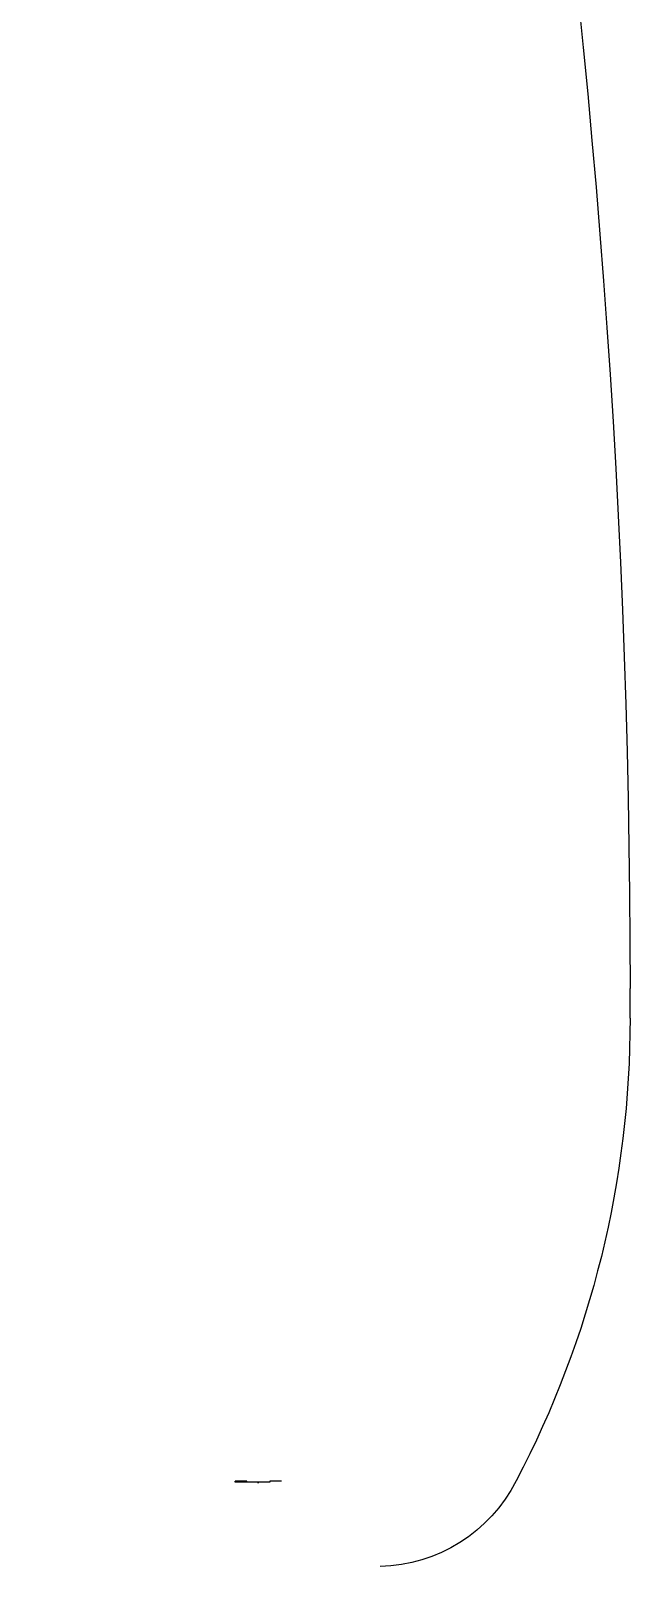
# Model space of a CAD drawing. Header units: millimetres. Extents: x 2698011 to 2856548, y 1019778 to 1210064.
# Drawn here: x 2781352.41 to 2781357.59, y 1123963.33 to 1123976.61 of the extents above; entities that cross this region are included whole.
import ezdxf

# ---------------------------------------------------------------- set-up
doc = ezdxf.new("R2010")
doc.units = ezdxf.units.MM
doc.layers.add('Bloques borde', color=9, linetype='Continuous')
doc.layers.add('Y_ CAJAS', color=9, linetype='Continuous')

# ---------------------------------------------------------------- blocks, each defined once
blk = doc.blocks.new('CO ALURA_  2500 tras 1120 CE ESQ - Inc')
at = {"layer": 'Bloques borde', "linetype": 'Continuous'}
for p, q in [((0.5345991842966386, -0.0007416697507949), (0.5345982995735598, -0.0007399999999933)), ((0.5345991842966386, -0.0007416697507949), (0.5345982995735598, -0.0007399999999933)), ((0.5355829399183847, -0.0047416697507998), (0.5355829399183847, -0.0049999999999955)), ((0.5355829399183847, -0.0047416697507998), (0.5355829399183847, -0.0049999999999955))]:
    blk.add_line(p, q, dxfattribs=at)
for points in [[(0.5325699369485335, -0.0007390805341743, 0), (0.5325699369485335, -0.0007390805341743, 0), (0.5325699369485335, -0.0007390805341743, 0), (0.5325699369485335, -0.0007390805341743, 0), (0.5324699369485302, -0.0007390805341743, 0), (0.5324699369485302, -0.0007390805341743, 0), (0.5324699369485302, -0.0007390805341743, 0), (0.5324699369485302, -0.0007390805341743, 0), (0.5324699369485302, -0.0007390805341743, 0), (0.5324699369485302, -0.0007390805341743, 0), (0.5324699369485302, -0.0007390805341743, 0), (0.5324699369485302, -0.0007290805341711, 0), (0.5324699369485302, -0.0007290805341711, 0), (0.5324699369485302, -0.0007290805341711, 0), (0.5324699369485302, -0.0007290805341711, 0), (0.5324699369485302, -0.0007290805341711, 0), (0.5324699369485302, -0.0007290805341711, 0), (0.5324699369485302, -0.0007290805341711, 0), (0.5324699369485302, -0.0007290805341711, 0), (0.5324699369485302, -0.0007290805341711, 0), (0.5324699369485302, -0.0007290805341711, 0), (0.5324699369485302, -0.0007290805341711, 0), (0.5324699369485302, -0.0007290805341711, 0), (0.5324699369485302, -0.0007290805341711, 0), (0.5324699369485302, -0.0007290805341711, 0), (0.5324699369485302, -0.0007290805341711, 0), (0.5324699369485302, -0.0007290805341711, 0), (0.5324699369485302, -0.0007290805341711, 0), (0.5324699369485302, -0.0007290805341711, 0), (0.5324699369485302, -0.0007290805341711, 0), (0.5324699369485302, -0.0007290805341711, 0), (0.5324699369485302, -0.0007290805341711, 0), (0.5324699369485302, -0.0007290805341711, 0), (0.5324699369485302, -0.0007290805341711, 0), (0.5324699369485302, -0.0007290805341711, 0), (0.5324699369485302, -0.0007290805341711, 0), (0.5324699369485302, -0.0007290805341711, 0), (0.5324699369485302, -0.0007290805341711, 0), (0.5324699369485302, -0.0007290805341711, 0), (0.5324699369485302, -0.0007290805341711, 0), (0.5324699369485302, -0.0007290805341711, 0), (0.5324699369485302, -0.0007290805341711, 0), (0.5324699369485302, -0.0007290805341711, 0), (0.5323699369485269, -0.0007290805341711, 0), (0.5323699369485269, -0.0007290805341711, 0), (0.5323699369485269, -0.0007290805341711, 0), (0.5323699369485269, -0.0007290805341711, 0), (0.5323699369485269, -0.0007290805341711, 0), (0.5323699369485269, -0.0007290805341711, 0), (0.5323699369485269, -0.0007290805341711, 0), (0.5323699369485269, -0.0007290805341711, 0), (0.5323699369485269, -0.0007290805341711, 0), (0.5323699369485269, -0.0007290805341711, 0), (0.5323699369485269, -0.0007290805341711, 0), (0.5323699369485269, -0.0007290805341711, 0), (0.5323699369485269, -0.0007290805341711, 0), (0.5323699369485269, -0.0007290805341711, 0), (0.5323699369485269, -0.0007290805341711, 0), (0.5323699369485269, -0.0007290805341711, 0), (0.5323699369485269, -0.0007290805341711, 0), (0.5323699369485269, -0.0007190805341679, 0), (0.5323699369485269, -0.0007190805341679, 0), (0.5323699369485269, -0.0007190805341679, 0), (0.5323699369485269, -0.0007190805341679, 0), (0.5323699369485269, -0.0007190805341679, 0), (0.5323699369485269, -0.0007190805341679, 0), (0.5323699369485269, -0.0007190805341679, 0), (0.5323699369485269, -0.0007190805341679, 0), (0.5323699369485269, -0.0007190805341679, 0), (0.5323699369485269, -0.0007290805341711, 0), (0.5323699369485269, -0.0007290805341711, 0), (0.5323699369485269, -0.0007290805341711, 0), (0.5323699369485269, -0.0007290805341711, 0), (0.5323699369485269, -0.0007290805341711, 0), (0.5323699369485269, -0.0007290805341711, 0), (0.5323699369485269, -0.0007290805341711, 0), (0.5322699369485236, -0.0007290805341711, 0), (0.5322699369485236, -0.0007290805341711, 0), (0.5322699369485236, -0.0007290805341711, 0), (0.5322699369485236, -0.0007290805341711, 0), (0.5322699369485236, -0.0007290805341711, 0), (0.5322699369485236, -0.0007290805341711, 0), (0.5322699369485236, -0.0007290805341711, 0), (0.5322699369485236, -0.0007290805341711, 0), (0.5322699369485236, -0.0007290805341711, 0), (0.5322699369485236, -0.0007290805341711, 0), (0.5322699369485236, -0.0007290805341711, 0), (0.5322699369485236, -0.0007290805341711, 0), (0.5322699369485236, -0.0007290805341711, 0), (0.5322699369485236, -0.0007290805341711, 0), (0.5322699369485236, -0.0007290805341711, 0), (0.5322699369485236, -0.0007290805341711, 0), (0.5322699369485236, -0.0007290805341711, 0), (0.5322699369485236, -0.0007290805341711, 0), (0.5322699369485236, -0.0007290805341711, 0), (0.5322699369485236, -0.0007290805341711, 0), (0.5322699369485236, -0.0007290805341711, 0), (0.5322699369485236, -0.0007290805341711, 0), (0.5322699369485236, -0.0007290805341711, 0), (0.5322699369485236, -0.0007290805341711, 0), (0.5322699369485236, -0.0007290805341711, 0), (0.5322699369485236, -0.0007290805341711, 0), (0.5322699369485236, -0.0007290805341711, 0), (0.5322699369485236, -0.0007290805341711, 0), (0.5322699369485236, -0.0007290805341711, 0), (0.5322699369485236, -0.0007290805341711, 0), (0.5321699369485487, -0.0007290805341711, 0), (0.5321699369485487, -0.0007290805341711, 0), (0.5321699369485487, -0.0007290805341711, 0), (0.5321699369485487, -0.0007290805341711, 0), (0.5321699369485487, -0.0007290805341711, 0), (0.5321699369485487, -0.0007290805341711, 0), (0.5321699369485487, -0.0007290805341711, 0), (0.5321699369485487, -0.0007290805341711, 0), (0.5321699369485487, -0.0007290805341711, 0), (0.5321699369485487, -0.0007290805341711, 0), (0.5321699369485487, -0.0007290805341711, 0), (0.5321699369485487, -0.0007290805341711, 0), (0.5321699369485487, -0.0007390805341743, 0), (0.5321699369485487, -0.0007390805341743, 0), (0.5321699369485487, -0.0007390805341743, 0), (0.5321699369485487, -0.0007390805341743, 0), (0.5321699369485487, -0.0007390805341743, 0), (0.5321699369485487, -0.0007390805341743, 0), (0.5321699369485487, -0.0007390805341743, 0), (0.5321699369485487, -0.0007390805341743, 0), (0.5321699369485487, -0.0007390805341743, 0), (0.5321699369485487, -0.0007390805341743, 0), (0.5321699369485487, -0.0007390805341743, 0)], [(0.5325699369485335, -0.0007390805341743, 0), (0.5325699369485335, -0.0007390805341743, 0), (0.5325699369485335, -0.0007390805341743, 0), (0.5325699369485335, -0.0007390805341743, 0), (0.5324699369485302, -0.0007390805341743, 0), (0.5324699369485302, -0.0007390805341743, 0), (0.5324699369485302, -0.0007390805341743, 0), (0.5324699369485302, -0.0007390805341743, 0), (0.5324699369485302, -0.0007390805341743, 0), (0.5324699369485302, -0.0007390805341743, 0), (0.5324699369485302, -0.0007390805341743, 0), (0.5324699369485302, -0.0007290805341711, 0), (0.5324699369485302, -0.0007290805341711, 0), (0.5324699369485302, -0.0007290805341711, 0), (0.5324699369485302, -0.0007290805341711, 0), (0.5324699369485302, -0.0007290805341711, 0), (0.5324699369485302, -0.0007290805341711, 0), (0.5324699369485302, -0.0007290805341711, 0), (0.5324699369485302, -0.0007290805341711, 0), (0.5324699369485302, -0.0007290805341711, 0), (0.5324699369485302, -0.0007290805341711, 0), (0.5324699369485302, -0.0007290805341711, 0), (0.5324699369485302, -0.0007290805341711, 0), (0.5324699369485302, -0.0007290805341711, 0), (0.5324699369485302, -0.0007290805341711, 0), (0.5324699369485302, -0.0007290805341711, 0), (0.5324699369485302, -0.0007290805341711, 0), (0.5324699369485302, -0.0007290805341711, 0), (0.5324699369485302, -0.0007290805341711, 0), (0.5324699369485302, -0.0007290805341711, 0), (0.5324699369485302, -0.0007290805341711, 0), (0.5324699369485302, -0.0007290805341711, 0), (0.5324699369485302, -0.0007290805341711, 0), (0.5324699369485302, -0.0007290805341711, 0), (0.5324699369485302, -0.0007290805341711, 0), (0.5324699369485302, -0.0007290805341711, 0), (0.5324699369485302, -0.0007290805341711, 0), (0.5324699369485302, -0.0007290805341711, 0), (0.5324699369485302, -0.0007290805341711, 0), (0.5324699369485302, -0.0007290805341711, 0), (0.5324699369485302, -0.0007290805341711, 0), (0.5324699369485302, -0.0007290805341711, 0), (0.5324699369485302, -0.0007290805341711, 0), (0.5323699369485269, -0.0007290805341711, 0), (0.5323699369485269, -0.0007290805341711, 0), (0.5323699369485269, -0.0007290805341711, 0), (0.5323699369485269, -0.0007290805341711, 0), (0.5323699369485269, -0.0007290805341711, 0), (0.5323699369485269, -0.0007290805341711, 0), (0.5323699369485269, -0.0007290805341711, 0), (0.5323699369485269, -0.0007290805341711, 0), (0.5323699369485269, -0.0007290805341711, 0), (0.5323699369485269, -0.0007290805341711, 0), (0.5323699369485269, -0.0007290805341711, 0), (0.5323699369485269, -0.0007290805341711, 0), (0.5323699369485269, -0.0007290805341711, 0), (0.5323699369485269, -0.0007290805341711, 0), (0.5323699369485269, -0.0007290805341711, 0), (0.5323699369485269, -0.0007290805341711, 0), (0.5323699369485269, -0.0007290805341711, 0), (0.5323699369485269, -0.0007190805341679, 0), (0.5323699369485269, -0.0007190805341679, 0), (0.5323699369485269, -0.0007190805341679, 0), (0.5323699369485269, -0.0007190805341679, 0), (0.5323699369485269, -0.0007190805341679, 0), (0.5323699369485269, -0.0007190805341679, 0), (0.5323699369485269, -0.0007190805341679, 0), (0.5323699369485269, -0.0007190805341679, 0), (0.5323699369485269, -0.0007190805341679, 0), (0.5323699369485269, -0.0007290805341711, 0), (0.5323699369485269, -0.0007290805341711, 0), (0.5323699369485269, -0.0007290805341711, 0), (0.5323699369485269, -0.0007290805341711, 0), (0.5323699369485269, -0.0007290805341711, 0), (0.5323699369485269, -0.0007290805341711, 0), (0.5323699369485269, -0.0007290805341711, 0), (0.5322699369485236, -0.0007290805341711, 0), (0.5322699369485236, -0.0007290805341711, 0), (0.5322699369485236, -0.0007290805341711, 0), (0.5322699369485236, -0.0007290805341711, 0), (0.5322699369485236, -0.0007290805341711, 0), (0.5322699369485236, -0.0007290805341711, 0), (0.5322699369485236, -0.0007290805341711, 0), (0.5322699369485236, -0.0007290805341711, 0), (0.5322699369485236, -0.0007290805341711, 0), (0.5322699369485236, -0.0007290805341711, 0), (0.5322699369485236, -0.0007290805341711, 0), (0.5322699369485236, -0.0007290805341711, 0), (0.5322699369485236, -0.0007290805341711, 0), (0.5322699369485236, -0.0007290805341711, 0), (0.5322699369485236, -0.0007290805341711, 0), (0.5322699369485236, -0.0007290805341711, 0), (0.5322699369485236, -0.0007290805341711, 0), (0.5322699369485236, -0.0007290805341711, 0), (0.5322699369485236, -0.0007290805341711, 0), (0.5322699369485236, -0.0007290805341711, 0), (0.5322699369485236, -0.0007290805341711, 0), (0.5322699369485236, -0.0007290805341711, 0), (0.5322699369485236, -0.0007290805341711, 0), (0.5322699369485236, -0.0007290805341711, 0), (0.5322699369485236, -0.0007290805341711, 0), (0.5322699369485236, -0.0007290805341711, 0), (0.5322699369485236, -0.0007290805341711, 0), (0.5322699369485236, -0.0007290805341711, 0), (0.5322699369485236, -0.0007290805341711, 0), (0.5322699369485236, -0.0007290805341711, 0), (0.5321699369485487, -0.0007290805341711, 0), (0.5321699369485487, -0.0007290805341711, 0), (0.5321699369485487, -0.0007290805341711, 0), (0.5321699369485487, -0.0007290805341711, 0), (0.5321699369485487, -0.0007290805341711, 0), (0.5321699369485487, -0.0007290805341711, 0), (0.5321699369485487, -0.0007290805341711, 0), (0.5321699369485487, -0.0007290805341711, 0), (0.5321699369485487, -0.0007290805341711, 0), (0.5321699369485487, -0.0007290805341711, 0), (0.5321699369485487, -0.0007290805341711, 0), (0.5321699369485487, -0.0007290805341711, 0), (0.5321699369485487, -0.0007390805341743, 0), (0.5321699369485487, -0.0007390805341743, 0), (0.5321699369485487, -0.0007390805341743, 0), (0.5321699369485487, -0.0007390805341743, 0), (0.5321699369485487, -0.0007390805341743, 0), (0.5321699369485487, -0.0007390805341743, 0), (0.5321699369485487, -0.0007390805341743, 0), (0.5321699369485487, -0.0007390805341743, 0), (0.5321699369485487, -0.0007390805341743, 0), (0.5321699369485487, -0.0007390805341743, 0), (0.5321699369485487, -0.0007390805341743, 0)], [(0.5325699369485335, -0.0007390805341743, 0), (0.5325699369485335, -0.0007390805341743, 0), (0.5325699369485335, -0.0007390805341743, 0), (0.5325699369485335, -0.0007390805341743, 0), (0.5324699369485302, -0.0007390805341743, 0), (0.5324699369485302, -0.0007390805341743, 0), (0.5324699369485302, -0.0007390805341743, 0), (0.5324699369485302, -0.0007390805341743, 0), (0.5324699369485302, -0.0007390805341743, 0), (0.5324699369485302, -0.0007390805341743, 0), (0.5324699369485302, -0.0007390805341743, 0), (0.5324699369485302, -0.0007390805341743, 0), (0.5324699369485302, -0.0007390805341743, 0), (0.5324699369485302, -0.0007390805341743, 0), (0.5324699369485302, -0.0007390805341743, 0), (0.5324699369485302, -0.0007390805341743, 0), (0.5324699369485302, -0.0007390805341743, 0), (0.5324699369485302, -0.0007390805341743, 0), (0.5324699369485302, -0.0007390805341743, 0), (0.5324699369485302, -0.0007390805341743, 0), (0.5324699369485302, -0.0007390805341743, 0), (0.5324699369485302, -0.0007390805341743, 0), (0.5324699369485302, -0.0007390805341743, 0), (0.5324699369485302, -0.0007390805341743, 0), (0.5324699369485302, -0.0007290805341711, 0), (0.5324699369485302, -0.0007290805341711, 0), (0.5324699369485302, -0.0007290805341711, 0), (0.5324699369485302, -0.0007290805341711, 0), (0.5324699369485302, -0.0007290805341711, 0), (0.5324699369485302, -0.0007290805341711, 0), (0.5324699369485302, -0.0007290805341711, 0), (0.5324699369485302, -0.0007290805341711, 0), (0.5324699369485302, -0.0007290805341711, 0), (0.5324699369485302, -0.0007290805341711, 0), (0.5324699369485302, -0.0007290805341711, 0), (0.5324699369485302, -0.0007290805341711, 0), (0.5324699369485302, -0.0007290805341711, 0), (0.5324699369485302, -0.0007290805341711, 0), (0.5324699369485302, -0.0007290805341711, 0), (0.5324699369485302, -0.0007290805341711, 0), (0.5324699369485302, -0.0007290805341711, 0), (0.5324699369485302, -0.0007290805341711, 0), (0.5324699369485302, -0.0007290805341711, 0), (0.5324699369485302, -0.0007290805341711, 0), (0.5323699369485269, -0.0007290805341711, 0), (0.5323699369485269, -0.0007290805341711, 0), (0.5323699369485269, -0.0007290805341711, 0), (0.5323699369485269, -0.0007290805341711, 0), (0.5323699369485269, -0.0007290805341711, 0), (0.5323699369485269, -0.0007290805341711, 0), (0.5323699369485269, -0.0007290805341711, 0), (0.5323699369485269, -0.0007290805341711, 0), (0.5323699369485269, -0.0007290805341711, 0), (0.5323699369485269, -0.0007290805341711, 0), (0.5323699369485269, -0.0007290805341711, 0), (0.5323699369485269, -0.0007290805341711, 0), (0.5323699369485269, -0.0007290805341711, 0), (0.5323699369485269, -0.0007290805341711, 0), (0.5323699369485269, -0.0007290805341711, 0), (0.5323699369485269, -0.0007290805341711, 0), (0.5323699369485269, -0.0007290805341711, 0), (0.5323699369485269, -0.0007290805341711, 0), (0.5323699369485269, -0.0007290805341711, 0), (0.5323699369485269, -0.0007290805341711, 0), (0.5323699369485269, -0.0007290805341711, 0), (0.5323699369485269, -0.0007290805341711, 0), (0.5323699369485269, -0.0007290805341711, 0), (0.5323699369485269, -0.0007290805341711, 0), (0.5323699369485269, -0.0007290805341711, 0), (0.5323699369485269, -0.0007290805341711, 0), (0.5323699369485269, -0.0007290805341711, 0), (0.5323699369485269, -0.0007290805341711, 0), (0.5323699369485269, -0.0007290805341711, 0), (0.5323699369485269, -0.0007290805341711, 0), (0.5323699369485269, -0.0007290805341711, 0), (0.5323699369485269, -0.0007290805341711, 0), (0.5323699369485269, -0.0007290805341711, 0), (0.5322699369485236, -0.0007290805341711, 0), (0.5322699369485236, -0.0007290805341711, 0), (0.5322699369485236, -0.0007290805341711, 0), (0.5322699369485236, -0.0007290805341711, 0), (0.5322699369485236, -0.0007290805341711, 0), (0.5322699369485236, -0.0007290805341711, 0), (0.5322699369485236, -0.0007290805341711, 0), (0.5322699369485236, -0.0007290805341711, 0), (0.5322699369485236, -0.0007290805341711, 0), (0.5322699369485236, -0.0007290805341711, 0), (0.5322699369485236, -0.0007290805341711, 0), (0.5322699369485236, -0.0007290805341711, 0), (0.5322699369485236, -0.0007290805341711, 0), (0.5322699369485236, -0.0007290805341711, 0), (0.5322699369485236, -0.0007290805341711, 0), (0.5322699369485236, -0.0007290805341711, 0), (0.5322699369485236, -0.0007290805341711, 0), (0.5322699369485236, -0.0007290805341711, 0), (0.5322699369485236, -0.0007290805341711, 0), (0.5322699369485236, -0.0007290805341711, 0), (0.5322699369485236, -0.0007290805341711, 0), (0.5322699369485236, -0.0007290805341711, 0), (0.5322699369485236, -0.0007290805341711, 0), (0.5322699369485236, -0.0007290805341711, 0), (0.5322699369485236, -0.0007290805341711, 0), (0.5322699369485236, -0.0007290805341711, 0), (0.5322699369485236, -0.0007290805341711, 0), (0.5322699369485236, -0.0007290805341711, 0), (0.5322699369485236, -0.0007390805341743, 0), (0.5322699369485236, -0.0007390805341743, 0), (0.5321699369485487, -0.0007390805341743, 0), (0.5321699369485487, -0.0007390805341743, 0), (0.5321699369485487, -0.0007390805341743, 0), (0.5321699369485487, -0.0007390805341743, 0), (0.5321699369485487, -0.0007390805341743, 0), (0.5321699369485487, -0.0007390805341743, 0), (0.5321699369485487, -0.0007390805341743, 0), (0.5321699369485487, -0.0007390805341743, 0), (0.5321699369485487, -0.0007390805341743, 0), (0.5321699369485487, -0.0007390805341743, 0), (0.5321699369485487, -0.0007390805341743, 0), (0.5321699369485487, -0.0007390805341743, 0), (0.5321699369485487, -0.0007390805341743, 0), (0.5321699369485487, -0.0007390805341743, 0), (0.5321699369485487, -0.0007390805341743, 0), (0.5321699369485487, -0.0007390805341743, 0), (0.5321699369485487, -0.0007390805341743, 0), (0.5321699369485487, -0.0007390805341743, 0), (0.5321699369485487, -0.0007390805341743, 0), (0.5321699369485487, -0.0007390805341743, 0), (0.5321699369485487, -0.0007390805341743, 0), (0.5321699369485487, -0.0007390805341743, 0)], [(0.5325699369485335, -0.0007390805341743, 0), (0.5325699369485335, -0.0007390805341743, 0), (0.5325699369485335, -0.0007390805341743, 0), (0.5325699369485335, -0.0007390805341743, 0), (0.5324699369485302, -0.0007390805341743, 0), (0.5324699369485302, -0.0007390805341743, 0), (0.5324699369485302, -0.0007390805341743, 0), (0.5324699369485302, -0.0007390805341743, 0), (0.5324699369485302, -0.0007390805341743, 0), (0.5324699369485302, -0.0007390805341743, 0), (0.5324699369485302, -0.0007390805341743, 0), (0.5324699369485302, -0.0007390805341743, 0), (0.5324699369485302, -0.0007390805341743, 0), (0.5324699369485302, -0.0007390805341743, 0), (0.5324699369485302, -0.0007390805341743, 0), (0.5324699369485302, -0.0007390805341743, 0), (0.5324699369485302, -0.0007390805341743, 0), (0.5324699369485302, -0.0007390805341743, 0), (0.5324699369485302, -0.0007390805341743, 0), (0.5324699369485302, -0.0007390805341743, 0), (0.5324699369485302, -0.0007390805341743, 0), (0.5324699369485302, -0.0007390805341743, 0), (0.5324699369485302, -0.0007390805341743, 0), (0.5324699369485302, -0.0007390805341743, 0), (0.5324699369485302, -0.0007290805341711, 0), (0.5324699369485302, -0.0007290805341711, 0), (0.5324699369485302, -0.0007290805341711, 0), (0.5324699369485302, -0.0007290805341711, 0), (0.5324699369485302, -0.0007290805341711, 0), (0.5324699369485302, -0.0007290805341711, 0), (0.5324699369485302, -0.0007290805341711, 0), (0.5324699369485302, -0.0007290805341711, 0), (0.5324699369485302, -0.0007290805341711, 0), (0.5324699369485302, -0.0007290805341711, 0), (0.5324699369485302, -0.0007290805341711, 0), (0.5324699369485302, -0.0007290805341711, 0), (0.5324699369485302, -0.0007290805341711, 0), (0.5324699369485302, -0.0007290805341711, 0), (0.5324699369485302, -0.0007290805341711, 0), (0.5324699369485302, -0.0007290805341711, 0), (0.5324699369485302, -0.0007290805341711, 0), (0.5324699369485302, -0.0007290805341711, 0), (0.5324699369485302, -0.0007290805341711, 0), (0.5324699369485302, -0.0007290805341711, 0), (0.5323699369485269, -0.0007290805341711, 0), (0.5323699369485269, -0.0007290805341711, 0), (0.5323699369485269, -0.0007290805341711, 0), (0.5323699369485269, -0.0007290805341711, 0), (0.5323699369485269, -0.0007290805341711, 0), (0.5323699369485269, -0.0007290805341711, 0), (0.5323699369485269, -0.0007290805341711, 0), (0.5323699369485269, -0.0007290805341711, 0), (0.5323699369485269, -0.0007290805341711, 0), (0.5323699369485269, -0.0007290805341711, 0), (0.5323699369485269, -0.0007290805341711, 0), (0.5323699369485269, -0.0007290805341711, 0), (0.5323699369485269, -0.0007290805341711, 0), (0.5323699369485269, -0.0007290805341711, 0), (0.5323699369485269, -0.0007290805341711, 0), (0.5323699369485269, -0.0007290805341711, 0), (0.5323699369485269, -0.0007290805341711, 0), (0.5323699369485269, -0.0007290805341711, 0), (0.5323699369485269, -0.0007290805341711, 0), (0.5323699369485269, -0.0007290805341711, 0), (0.5323699369485269, -0.0007290805341711, 0), (0.5323699369485269, -0.0007290805341711, 0), (0.5323699369485269, -0.0007290805341711, 0), (0.5323699369485269, -0.0007290805341711, 0), (0.5323699369485269, -0.0007290805341711, 0), (0.5323699369485269, -0.0007290805341711, 0), (0.5323699369485269, -0.0007290805341711, 0), (0.5323699369485269, -0.0007290805341711, 0), (0.5323699369485269, -0.0007290805341711, 0), (0.5323699369485269, -0.0007290805341711, 0), (0.5323699369485269, -0.0007290805341711, 0), (0.5323699369485269, -0.0007290805341711, 0), (0.5323699369485269, -0.0007290805341711, 0), (0.5322699369485236, -0.0007290805341711, 0), (0.5322699369485236, -0.0007290805341711, 0), (0.5322699369485236, -0.0007290805341711, 0), (0.5322699369485236, -0.0007290805341711, 0), (0.5322699369485236, -0.0007290805341711, 0), (0.5322699369485236, -0.0007290805341711, 0), (0.5322699369485236, -0.0007290805341711, 0), (0.5322699369485236, -0.0007290805341711, 0), (0.5322699369485236, -0.0007290805341711, 0), (0.5322699369485236, -0.0007290805341711, 0), (0.5322699369485236, -0.0007290805341711, 0), (0.5322699369485236, -0.0007290805341711, 0), (0.5322699369485236, -0.0007290805341711, 0), (0.5322699369485236, -0.0007290805341711, 0), (0.5322699369485236, -0.0007290805341711, 0), (0.5322699369485236, -0.0007290805341711, 0), (0.5322699369485236, -0.0007290805341711, 0), (0.5322699369485236, -0.0007290805341711, 0), (0.5322699369485236, -0.0007290805341711, 0), (0.5322699369485236, -0.0007290805341711, 0), (0.5322699369485236, -0.0007290805341711, 0), (0.5322699369485236, -0.0007290805341711, 0), (0.5322699369485236, -0.0007290805341711, 0), (0.5322699369485236, -0.0007290805341711, 0), (0.5322699369485236, -0.0007290805341711, 0), (0.5322699369485236, -0.0007290805341711, 0), (0.5322699369485236, -0.0007290805341711, 0), (0.5322699369485236, -0.0007290805341711, 0), (0.5322699369485236, -0.0007390805341743, 0), (0.5322699369485236, -0.0007390805341743, 0), (0.5321699369485487, -0.0007390805341743, 0), (0.5321699369485487, -0.0007390805341743, 0), (0.5321699369485487, -0.0007390805341743, 0), (0.5321699369485487, -0.0007390805341743, 0), (0.5321699369485487, -0.0007390805341743, 0), (0.5321699369485487, -0.0007390805341743, 0), (0.5321699369485487, -0.0007390805341743, 0), (0.5321699369485487, -0.0007390805341743, 0), (0.5321699369485487, -0.0007390805341743, 0), (0.5321699369485487, -0.0007390805341743, 0), (0.5321699369485487, -0.0007390805341743, 0), (0.5321699369485487, -0.0007390805341743, 0), (0.5321699369485487, -0.0007390805341743, 0), (0.5321699369485487, -0.0007390805341743, 0), (0.5321699369485487, -0.0007390805341743, 0), (0.5321699369485487, -0.0007390805341743, 0), (0.5321699369485487, -0.0007390805341743, 0), (0.5321699369485487, -0.0007390805341743, 0), (0.5321699369485487, -0.0007390805341743, 0), (0.5321699369485487, -0.0007390805341743, 0), (0.5321699369485487, -0.0007390805341743, 0), (0.5321699369485487, -0.0007390805341743, 0)]]:
    blk.add_polyline3d(points, dxfattribs=at)
for centre, radius, start, end in [((0.5333943637362211, -0.0013488416664842), 0.0013491292285401, 26.82615256040962, 88.81700106771389), ((0.5333943637362211, -0.0013488416664842), 0.0013491292285401, 26.82615256040962, 88.81700106771389), ((0.5270135007095293, -0.0047282563596269), 0.0085694497065738, 359.9103173429408, 27.72376018848063), ((0.5270135007095293, -0.0047282563596269), 0.0085694497065738, 359.9103173429408, 27.72376018848063), ((0.4542375011982644, -0.0049999999999955), 0.0813454387201135, 288.3465225201734, 0), ((0.4542375011982644, -0.0049999999999955), 0.0813454387201135, 288.3465225201734, 0)]:
    blk.add_arc(centre, radius, start, end, dxfattribs=at)

msp = doc.modelspace()

# ---------------------------------------------------------------- block references
at = {"layer": 'Y_ CAJAS', "xscale": -1000, "yscale": 1000, "zscale": 1000, "rotation": 179.9977225467084}
msp.add_blockref('CO ALURA_  2500 tras 1120 CE ESQ - Inc', (2780822.006311533, 1123963.349046265, -0.3880036102033024), dxfattribs=at)

doc.saveas('drawing.dxf')
